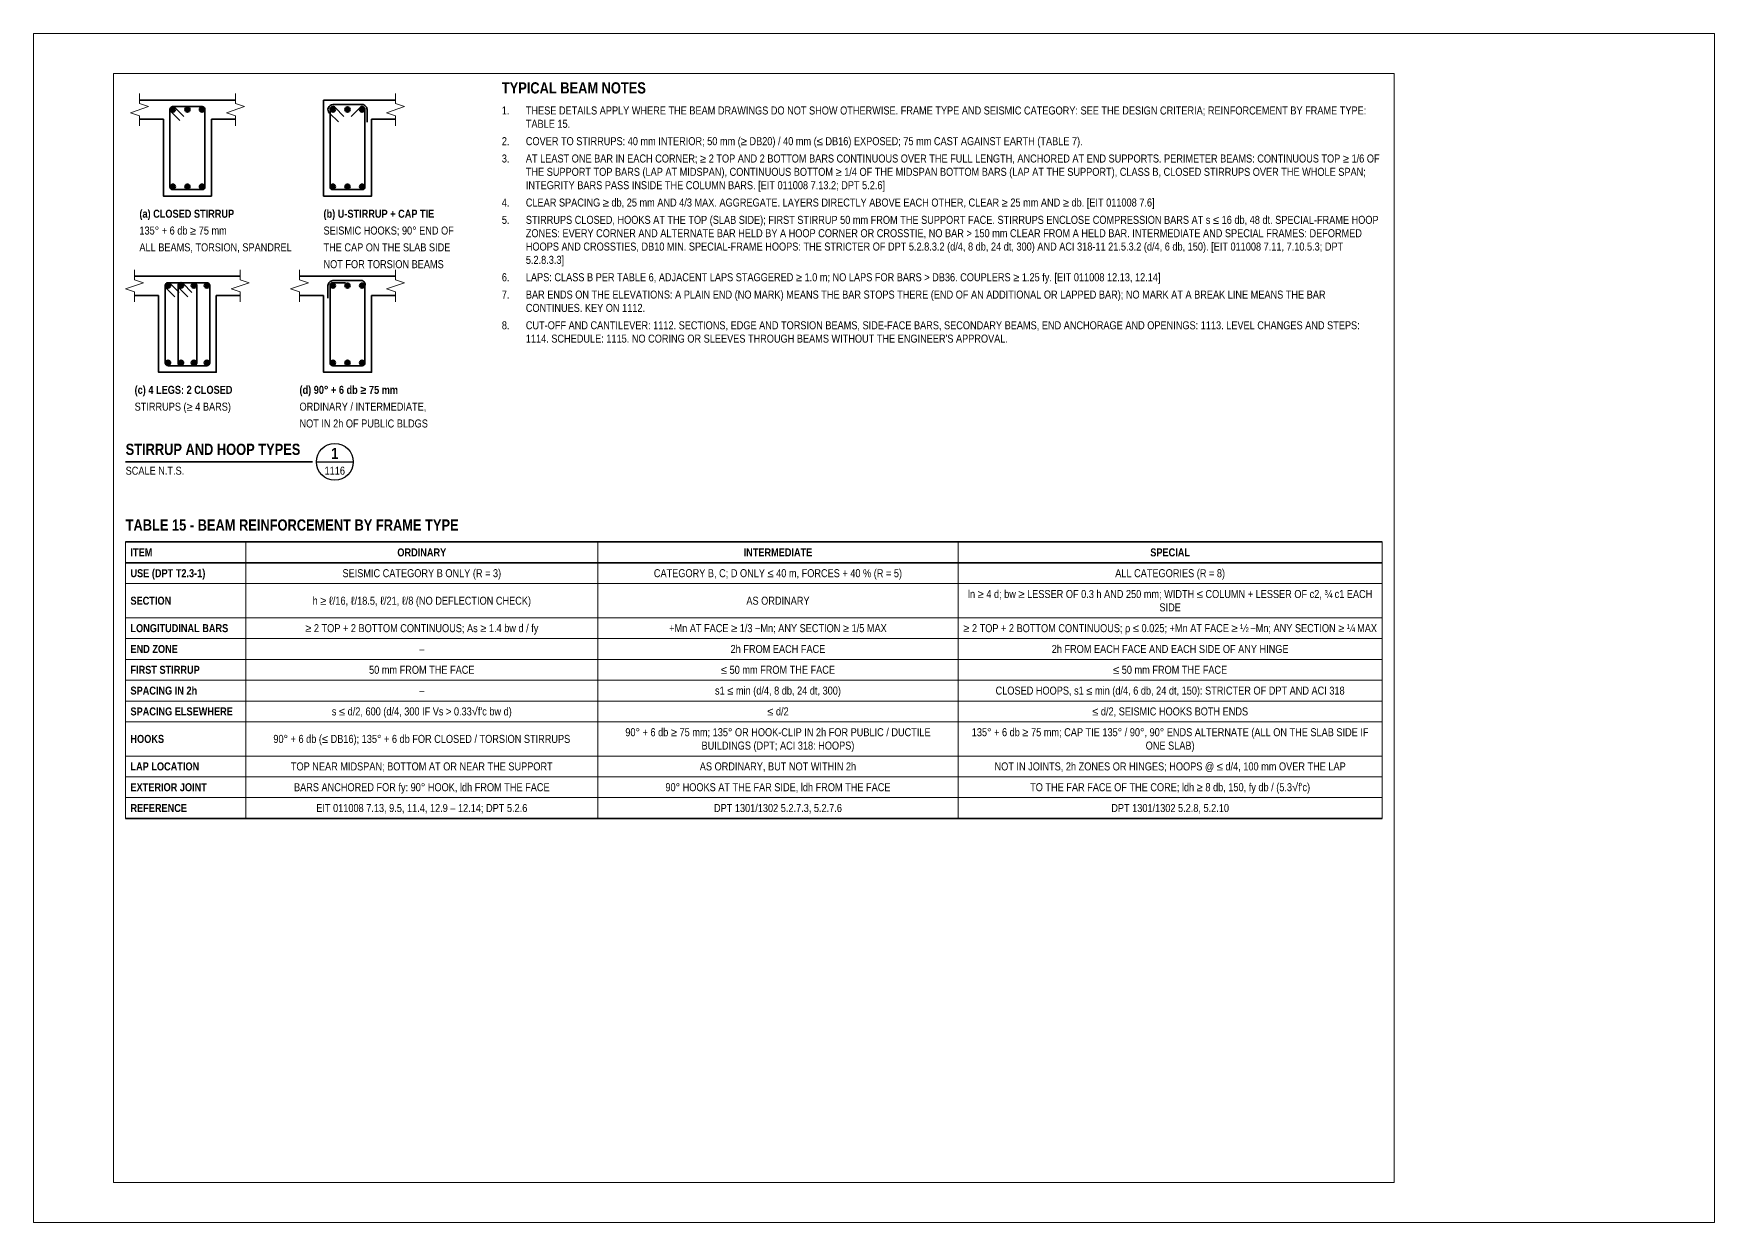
# Model space of a CAD drawing. Header units: millimetres. Extents: x 0 to 68000, y 0 to 7425.
# Drawn here: x 57500 to 68000, y 0 to 7425 of the extents above; entities that cross this region are included whole.
import ezdxf
from ezdxf.enums import TextEntityAlignment as Align

# ---------------------------------------------------------------- set-up
doc = ezdxf.new("R2010")
doc.units = ezdxf.units.MM
doc.header["$LTSCALE"] = 3.75
for name, color, linetype, lineweight in [('S-BREAK', 8, 'Continuous', 18), ('S-CONC', 4, 'Continuous', 35), ('S-DET', 7, 'Continuous', 18), ('S-REBR', 1, 'Continuous', 50), ('S-REBR-SEC', 30, 'Continuous', 35), ('S-SYMB', 6, 'Continuous', 25), ('S-TEXT', 7, 'Continuous', 18), ('S-TITLE', 4, 'Continuous', 35), ('S-TTLB', 4, 'Continuous', 35), ('S-TTLB-THIN', 8, 'Continuous', 18)]:
    doc.layers.add(name, color=color, linetype=linetype, lineweight=lineweight)
doc.layers.add('S-SHEET', color=9, linetype='Continuous', lineweight=13, plot=False)
doc.layers.add('S-TB-AREA', color=9, linetype='Continuous', lineweight=13, plot=False)
doc.styles.add('AN', font='ARIALN_0.TTF')
doc.styles.add('ANB', font='ARIALNB_0.TTF')

# ---------------------------------------------------------------- blocks, each defined once
blk = doc.blocks.new('DET-1116-1', base_point=(19764, -360))
at = {"layer": 'S-REBR'}
h = blk.add_hatch(color=256, dxfattribs=at)
h.dxf.hatch_style = 1
edge = h.paths.add_edge_path()
edge.add_arc((20059, 1641), 13.8, 0, 360)
h = blk.add_hatch(color=256, dxfattribs=at)
h.dxf.hatch_style = 1
edge = h.paths.add_edge_path()
edge.add_arc((20150, 1641), 13.8, 0, 360)
h = blk.add_hatch(color=256, dxfattribs=at)
h.dxf.hatch_style = 1
edge = h.paths.add_edge_path()
edge.add_arc((20241, 1641), 13.8, 0, 360)
h = blk.add_hatch(color=256, dxfattribs=at)
h.dxf.hatch_style = 1
edge = h.paths.add_edge_path()
edge.add_arc((21059, 1641), 13.8, 0, 360)
h = blk.add_hatch(color=256, dxfattribs=at)
h.dxf.hatch_style = 1
edge = h.paths.add_edge_path()
edge.add_arc((21150, 1641), 13.8, 0, 360)
h = blk.add_hatch(color=256, dxfattribs=at)
h.dxf.hatch_style = 1
edge = h.paths.add_edge_path()
edge.add_arc((21241, 1641), 13.8, 0, 360)
h = blk.add_hatch(color=256, dxfattribs=at)
h.dxf.hatch_style = 1
edge = h.paths.add_edge_path()
edge.add_arc((20059, 1159), 13.8, 0, 360)
h = blk.add_hatch(color=256, dxfattribs=at)
h.dxf.hatch_style = 1
edge = h.paths.add_edge_path()
edge.add_arc((20150, 1159), 13.8, 0, 360)
h = blk.add_hatch(color=256, dxfattribs=at)
h.dxf.hatch_style = 1
edge = h.paths.add_edge_path()
edge.add_arc((20241, 1159), 13.8, 0, 360)
h = blk.add_hatch(color=256, dxfattribs=at)
h.dxf.hatch_style = 1
edge = h.paths.add_edge_path()
edge.add_arc((21059, 1159), 13.8, 0, 360)
h = blk.add_hatch(color=256, dxfattribs=at)
h.dxf.hatch_style = 1
edge = h.paths.add_edge_path()
edge.add_arc((21150, 1159), 13.8, 0, 360)
h = blk.add_hatch(color=256, dxfattribs=at)
h.dxf.hatch_style = 1
edge = h.paths.add_edge_path()
edge.add_arc((21241, 1159), 13.8, 0, 360)
h = blk.add_hatch(color=256, dxfattribs=at)
h.dxf.hatch_style = 1
edge = h.paths.add_edge_path()
edge.add_arc((20029, 541), 13.8, 0, 360)
h = blk.add_hatch(color=256, dxfattribs=at)
h.dxf.hatch_style = 1
edge = h.paths.add_edge_path()
edge.add_arc((20110, 541), 13.8, 0, 360)
h = blk.add_hatch(color=256, dxfattribs=at)
h.dxf.hatch_style = 1
edge = h.paths.add_edge_path()
edge.add_arc((20190, 541), 13.8, 0, 360)
h = blk.add_hatch(color=256, dxfattribs=at)
h.dxf.hatch_style = 1
edge = h.paths.add_edge_path()
edge.add_arc((20271, 541), 13.8, 0, 360)
h = blk.add_hatch(color=256, dxfattribs=at)
h.dxf.hatch_style = 1
edge = h.paths.add_edge_path()
edge.add_arc((21059, 541), 13.8, 0, 360)
h = blk.add_hatch(color=256, dxfattribs=at)
h.dxf.hatch_style = 1
edge = h.paths.add_edge_path()
edge.add_arc((21150, 541), 13.8, 0, 360)
h = blk.add_hatch(color=256, dxfattribs=at)
h.dxf.hatch_style = 1
edge = h.paths.add_edge_path()
edge.add_arc((21241, 541), 13.8, 0, 360)
h = blk.add_hatch(color=256, dxfattribs=at)
h.dxf.hatch_style = 1
edge = h.paths.add_edge_path()
edge.add_arc((20029, 59), 13.8, 0, 360)
h = blk.add_hatch(color=256, dxfattribs=at)
h.dxf.hatch_style = 1
edge = h.paths.add_edge_path()
edge.add_arc((20110, 59), 13.8, 0, 360)
h = blk.add_hatch(color=256, dxfattribs=at)
h.dxf.hatch_style = 1
edge = h.paths.add_edge_path()
edge.add_arc((20190, 59), 13.8, 0, 360)
h = blk.add_hatch(color=256, dxfattribs=at)
h.dxf.hatch_style = 1
edge = h.paths.add_edge_path()
edge.add_arc((20271, 59), 13.8, 0, 360)
h = blk.add_hatch(color=256, dxfattribs=at)
h.dxf.hatch_style = 1
edge = h.paths.add_edge_path()
edge.add_arc((21059, 59), 13.8, 0, 360)
h = blk.add_hatch(color=256, dxfattribs=at)
h.dxf.hatch_style = 1
edge = h.paths.add_edge_path()
edge.add_arc((21150, 59), 13.8, 0, 360)
h = blk.add_hatch(color=256, dxfattribs=at)
h.dxf.hatch_style = 1
edge = h.paths.add_edge_path()
edge.add_arc((21241, 59), 13.8, 0, 360)
at = {"layer": 'S-BREAK', "flags": 128}
for points in [[(19850, 1540), (19850, 1602), (19794, 1621), (19906, 1659), (19850, 1678), (19850, 1740)], [(20450, 1540), (20450, 1602), (20394, 1621), (20506, 1659), (20450, 1678), (20450, 1740)], [(21450, 1540), (21450, 1602), (21394, 1621), (21506, 1659), (21450, 1678), (21450, 1740)], [(19820, 440), (19820, 502), (19764, 521), (19876, 559), (19820, 578), (19820, 640)], [(20480, 440), (20480, 502), (20424, 521), (20536, 559), (20480, 578), (20480, 640)], [(20850, 440), (20850, 502), (20794, 521), (20906, 559), (20850, 578), (20850, 640)], [(21450, 440), (21450, 502), (21394, 521), (21506, 559), (21450, 578), (21450, 640)]]:
    blk.add_lwpolyline(points, dxfattribs=at)
at = {"layer": 'S-CONC'}
for p, q in [((19850, 1700), (20450, 1700)), ((21000, 1700), (21450, 1700)), ((19850, 1580), (20000, 1580)), ((20300, 1580), (20450, 1580)), ((21300, 1580), (21450, 1580)), ((19820, 600), (20480, 600)), ((20850, 600), (21450, 600)), ((19820, 480), (19970, 480)), ((20330, 480), (20480, 480)), ((20850, 480), (21000, 480)), ((21300, 480), (21450, 480))]:
    blk.add_line(p, q, dxfattribs=at)
at = {"layer": 'S-CONC', "flags": 128}
for points in [[(21000, 1700), (21000, 1100), (21300, 1100), (21300, 1580)], [(20000, 1580), (20000, 1100), (20300, 1100), (20300, 1580)], [(19970, 480), (19970, 0), (20330, 0), (20330, 480)], [(21000, 480), (21000, 0), (21300, 0), (21300, 480)]]:
    blk.add_lwpolyline(points, dxfattribs=at)
at = {"layer": 'S-REBR'}
for centre in [(20059, 1641), (20150, 1641), (20241, 1641), (21059, 1641), (21150, 1641), (21241, 1641), (20059, 1159), (20150, 1159), (20241, 1159), (21059, 1159), (21150, 1159), (21241, 1159), (20029, 541), (20110, 541), (20190, 541), (20271, 541), (21059, 541), (21150, 541), (21241, 541), (20029, 59), (20110, 59), (20190, 59), (20271, 59), (21059, 59), (21150, 59), (21241, 59)]:
    blk.add_circle(centre, 13.8, dxfattribs=at)
at = {"layer": 'S-REBR-SEC', "flags": 128}
for points in [[(20128, 1598), (20072, 1654, 0.668179), (20041, 1641), (20041, 1159, 0.414214), (20059, 1141), (20241, 1141, 0.414214), (20259, 1159), (20259, 1641, 0.414214), (20241, 1659), (20059, 1659, 0.668179), (20046, 1628), (20102, 1572)], [(20098, 498), (20042, 554, 0.668179), (20011, 541), (20011, 59, 0.414214), (20029, 41), (20271, 41, 0.414214), (20289, 59), (20289, 541, 0.414214), (20271, 559), (20029, 559, 0.668179), (20016, 528), (20072, 472)], [(20178, 498), (20123, 554, 0.668179), (20091, 541), (20091, 59, 0.414214), (20110, 41), (20190, 41, 0.414214), (20209, 59), (20209, 541, 0.414214), (20190, 559), (20110, 559, 0.668179), (20097, 528), (20153, 472)]]:
    blk.add_lwpolyline(points, format="xyb", dxfattribs=at)
at = {"layer": 'S-REBR-SEC'}
for points in [[(21093, 1563), (21037, 1619, -0.668179), (21059, 1672), (21241, 1672, -0.414214), (21272, 1641), (21272, 1562)], [(21128, 1598), (21072, 1654, 0.668179), (21041, 1641), (21041, 1159, 0.414214), (21059, 1141), (21241, 1141, 0.414214), (21259, 1159), (21259, 1641, 0.668179), (21228, 1654), (21172, 1598)], [(21138, 559), (21059, 559, 0.414214), (21041, 541), (21041, 59, 0.414214), (21059, 41), (21241, 41, 0.414214), (21259, 59), (21259, 541, 0.414214), (21241, 572), (21059, 572, 0.414214), (21028, 541), (21028, 462)]]:
    blk.add_lwpolyline(points, format="xyb", dxfattribs=at)
at = {"layer": 'S-TEXT'}
for s, style, p in [('(a) CLOSED STIRRUP', 'ANB', (19850, 950)), ('(b) U-STIRRUP + CAP TIE', 'ANB', (21000, 950)), ('135° + 6 db ≥ 75 mm', 'AN', (19850, 845)), ('SEISMIC HOOKS; 90° END OF', 'AN', (21000, 845)), ('ALL BEAMS, TORSION, SPANDREL', 'AN', (19850, 740)), ('THE CAP ON THE SLAB SIDE', 'AN', (21000, 740)), ('NOT FOR TORSION BEAMS', 'AN', (21000, 635)), ('(c) 4 LEGS: 2 CLOSED', 'ANB', (19820, -150)), ('(d) 90° + 6 db ≥ 75 mm', 'ANB', (20850, -150)), ('STIRRUPS (≥ 4 BARS)', 'AN', (19820, -255)), ('ORDINARY / INTERMEDIATE,', 'AN', (20850, -255)), ('NOT IN 2h OF PUBLIC BLDGS', 'AN', (20850, -360))]:
    blk.add_text(s, height=50, dxfattribs=dict(at, style=style)).set_placement(p, align=Align.BOTTOM_LEFT)
blk = doc.blocks.new('VT-1116-1', base_point=(23, 185.4))
at = {"layer": 'S-SYMB'}
blk.add_line((70.66, 190), (79.86, 190), dxfattribs=at)
blk.add_circle((75.26, 190), 4.6, dxfattribs=at)
at = {"layer": 'S-TITLE'}
blk.add_line((23, 190), (69.66, 190), dxfattribs=at)
at = {"layer": 'S-TEXT'}
for s, height, style, p in [('1', 2.8, 'ANB', (75.26, 192.1)), ('1116', 2, 'AN', (75.26, 187.8))]:
    blk.add_text(s, height=height, dxfattribs=dict(at, style=style)).set_placement(p, align=Align.MIDDLE_CENTER)
at = {"layer": 'S-TEXT', "style": 'AN'}
blk.add_text('SCALE N.T.S.', height=2, dxfattribs=at).set_placement((23, 188.8), align=Align.TOP_LEFT)
at = {"layer": 'S-TITLE', "style": 'ANB'}
blk.add_text('STIRRUP AND HOOP TYPES', height=2.8, dxfattribs=at).set_placement((23, 190.9), align=Align.BOTTOM_LEFT)
blk = doc.blocks.new('NOTES-1116-1', base_point=(117.01, 219.2))
at = {"layer": 'S-TEXT', "style": 'AN'}
for s, p in [('1.', (117.01, 276.2)), ('THESE DETAILS APPLY WHERE THE BEAM DRAWINGS DO NOT SHOW OTHERWISE. FRAME TYPE AND SEISMIC CATEGORY: SEE THE DESIGN CRITERIA; REINFORCEMENT BY FRAME TYPE:', (123.01, 276.2)), ('TABLE 15.', (123.01, 272.87)), ('2.', (117.01, 268.53)), ('COVER TO STIRRUPS: 40 mm INTERIOR; 50 mm (≥ DB20) / 40 mm (≤ DB16) EXPOSED; 75 mm CAST AGAINST EARTH (TABLE 7).', (123.01, 268.53)), ('3.', (117.01, 264.2)), ('AT LEAST ONE BAR IN EACH CORNER; ≥ 2 TOP AND 2 BOTTOM BARS CONTINUOUS OVER THE FULL LENGTH, ANCHORED AT END SUPPORTS. PERIMETER BEAMS: CONTINUOUS TOP ≥ 1/6 OF', (123.01, 264.2)), ('THE SUPPORT TOP BARS (LAP AT MIDSPAN), CONTINUOUS BOTTOM ≥ 1/4 OF THE MIDSPAN BOTTOM BARS (LAP AT THE SUPPORT), CLASS B, CLOSED STIRRUPS OVER THE WHOLE SPAN;', (123.01, 260.87)), ('INTEGRITY BARS PASS INSIDE THE COLUMN BARS. [EIT 011008 7.13.2; DPT 5.2.6]', (123.01, 257.53)), ('4.', (117.01, 253.2)), ('CLEAR SPACING ≥ db, 25 mm AND 4/3 MAX. AGGREGATE. LAYERS DIRECTLY ABOVE EACH OTHER, CLEAR ≥ 25 mm AND ≥ db. [EIT 011008 7.6]', (123.01, 253.2)), ('5.', (117.01, 248.87)), ('ZONES: EVERY CORNER AND ALTERNATE BAR HELD BY A HOOP CORNER OR CROSSTIE, NO BAR > 150 mm CLEAR FROM A HELD BAR. INTERMEDIATE AND SPECIAL FRAMES: DEFORMED', (123.01, 245.53)), ('STIRRUPS CLOSED, HOOKS AT THE TOP (SLAB SIDE); FIRST STIRRUP 50 mm FROM THE SUPPORT FACE. STIRRUPS ENCLOSE COMPRESSION BARS AT s ≤ 16 db, 48 dt. SPECIAL-FRAME HOOP', (123.01, 248.87)), ('HOOPS AND CROSSTIES, DB10 MIN. SPECIAL-FRAME HOOPS: THE STRICTER OF DPT 5.2.8.3.2 (d/4, 8 db, 24 dt, 300) AND ACI 318-11 21.5.3.2 (d/4, 6 db, 150). [EIT 011008 7.11, 7.10.5.3; DPT', (123.01, 242.2)), ('5.2.8.3.3]', (123.01, 238.87)), ('6.', (117.01, 234.53)), ('LAPS: CLASS B PER TABLE 6, ADJACENT LAPS STAGGERED ≥ 1.0 m; NO LAPS FOR BARS > DB36. COUPLERS ≥ 1.25 fy. [EIT 011008 12.13, 12.14]', (123.01, 234.53)), ('7.', (117.01, 230.2)), ('BAR ENDS ON THE ELEVATIONS: A PLAIN END (NO MARK) MEANS THE BAR STOPS THERE (END OF AN ADDITIONAL OR LAPPED BAR); NO MARK AT A BREAK LINE MEANS THE BAR', (123.01, 230.2)), ('CONTINUES. KEY ON 1112.', (123.01, 226.87)), ('8.', (117.01, 222.53)), ('CUT-OFF AND CANTILEVER: 1112. SECTIONS, EDGE AND TORSION BEAMS, SIDE-FACE BARS, SECONDARY BEAMS, END ANCHORAGE AND OPENINGS: 1113. LEVEL CHANGES AND STEPS:', (123.01, 222.53)), ("1114. SCHEDULE: 1115. NO CORING OR SLEEVES THROUGH BEAMS WITHOUT THE ENGINEER'S APPROVAL.", (123.01, 219.2))]:
    blk.add_text(s, height=2, dxfattribs=at).set_placement(p, align=Align.BOTTOM_LEFT)
at = {"layer": 'S-TITLE', "style": 'ANB'}
blk.add_text('TYPICAL BEAM NOTES', height=2.8, dxfattribs=at).set_placement((117.01, 281.2), align=Align.BOTTOM_LEFT)
blk = doc.blocks.new('TBL-1116-1', base_point=(23, 100.93))
at = {"layer": 'S-TTLB'}
for p, q in [((23, 170), (337, 170)), ((23, 164.8), (337, 164.8)), ((23, 100.93), (337, 100.93))]:
    blk.add_line(p, q, dxfattribs=at)
at = {"layer": 'S-TTLB-THIN'}
for p, q in [((23, 170), (23, 100.93)), ((53, 170), (53, 100.93)), ((141, 170), (141, 100.93)), ((231, 170), (231, 100.93)), ((337, 170), (337, 100.93)), ((23, 159.6), (337, 159.6)), ((23, 151.07), (337, 151.07)), ((23, 145.87), (337, 145.87)), ((23, 140.67), (337, 140.67)), ((23, 135.47), (337, 135.47)), ((23, 130.27), (337, 130.27)), ((23, 125.07), (337, 125.07)), ((23, 116.53), (337, 116.53)), ((23, 111.33), (337, 111.33)), ((23, 106.13), (337, 106.13))]:
    blk.add_line(p, q, dxfattribs=at)
at = {"layer": 'S-TEXT', "style": 'ANB'}
for s, p in [('ITEM', (24.2, 167.4)), ('USE (DPT T2.3-1)', (24.2, 162.2)), ('SECTION', (24.2, 155.33)), ('LONGITUDINAL BARS', (24.2, 148.47)), ('END ZONE', (24.2, 143.27)), ('FIRST STIRRUP', (24.2, 138.07)), ('SPACING IN 2h', (24.2, 132.87)), ('SPACING ELSEWHERE', (24.2, 127.67)), ('HOOKS', (24.2, 120.8)), ('LAP LOCATION', (24.2, 113.93)), ('EXTERIOR JOINT', (24.2, 108.73)), ('REFERENCE', (24.2, 103.53))]:
    blk.add_text(s, height=2, dxfattribs=at).set_placement(p, align=Align.MIDDLE_LEFT)
at = {"layer": 'S-TEXT'}
for s, style, p in [('ORDINARY', 'ANB', (97, 167.4)), ('INTERMEDIATE', 'ANB', (186, 167.4)), ('SPECIAL', 'ANB', (284, 167.4)), ('SEISMIC CATEGORY B ONLY (R = 3)', 'AN', (97, 162.2)), ('CATEGORY B, C; D ONLY ≤ 40 m, FORCES + 40 % (R = 5)', 'AN', (186, 162.2)), ('ALL CATEGORIES (R = 8)', 'AN', (284, 162.2)), ('h ≥ ℓ/16, ℓ/18.5, ℓ/21, ℓ/8 (NO DEFLECTION CHECK)', 'AN', (97, 155.33)), ('AS ORDINARY', 'AN', (186, 155.33)), ('ln ≥ 4 d; bw ≥ LESSER OF 0.3 h AND 250 mm; WIDTH ≤ COLUMN + LESSER OF c2, ¾ c1 EACH', 'AN', (284, 157)), ('SIDE', 'AN', (284, 153.67)), ('≥ 2 TOP + 2 BOTTOM CONTINUOUS; As ≥ 1.4 bw d / fy', 'AN', (97, 148.47)), ('+Mn AT FACE ≥ 1/3 −Mn; ANY SECTION ≥ 1/5 MAX', 'AN', (186, 148.47)), ('≥ 2 TOP + 2 BOTTOM CONTINUOUS; ρ ≤ 0.025; +Mn AT FACE ≥ ½ −Mn; ANY SECTION ≥ ¼ MAX', 'AN', (284, 148.47)), ('–', 'AN', (97, 143.27)), ('2h FROM EACH FACE', 'AN', (186, 143.27)), ('2h FROM EACH FACE AND EACH SIDE OF ANY HINGE', 'AN', (284, 143.27)), ('50 mm FROM THE FACE', 'AN', (97, 138.07)), ('≤ 50 mm FROM THE FACE', 'AN', (186, 138.07)), ('≤ 50 mm FROM THE FACE', 'AN', (284, 138.07)), ('–', 'AN', (97, 132.87)), ('s1 ≤ min (d/4, 8 db, 24 dt, 300)', 'AN', (186, 132.87)), ('CLOSED HOOPS, s1 ≤ min (d/4, 6 db, 24 dt, 150): STRICTER OF DPT AND ACI 318', 'AN', (284, 132.87)), ("s ≤ d/2, 600 (d/4, 300 IF Vs > 0.33√f'c bw d)", 'AN', (97, 127.67)), ('≤ d/2', 'AN', (186, 127.67)), ('≤ d/2, SEISMIC HOOKS BOTH ENDS', 'AN', (284, 127.67)), ('90° + 6 db (≤ DB16); 135° + 6 db FOR CLOSED / TORSION STIRRUPS', 'AN', (97, 120.8)), ('90° + 6 db ≥ 75 mm; 135° OR HOOK-CLIP IN 2h FOR PUBLIC / DUCTILE', 'AN', (186, 122.47)), ('135° + 6 db ≥ 75 mm; CAP TIE 135° / 90°, 90° ENDS ALTERNATE (ALL ON THE SLAB SIDE IF', 'AN', (284, 122.47)), ('BUILDINGS (DPT; ACI 318: HOOPS)', 'AN', (186, 119.13)), ('ONE SLAB)', 'AN', (284, 119.13)), ('TOP NEAR MIDSPAN; BOTTOM AT OR NEAR THE SUPPORT', 'AN', (97, 113.93)), ('AS ORDINARY, BUT NOT WITHIN 2h', 'AN', (186, 113.93)), ('NOT IN JOINTS, 2h ZONES OR HINGES; HOOPS @ ≤ d/4, 100 mm OVER THE LAP', 'AN', (284, 113.93)), ('BARS ANCHORED FOR fy: 90° HOOK, ldh FROM THE FACE', 'AN', (97, 108.73)), ('90° HOOKS AT THE FAR SIDE, ldh FROM THE FACE', 'AN', (186, 108.73)), ("TO THE FAR FACE OF THE CORE; ldh ≥ 8 db, 150, fy db / (5.3√f'c)", 'AN', (284, 108.73)), ('EIT 011008 7.13, 9.5, 11.4, 12.9 – 12.14; DPT 5.2.6', 'AN', (97, 103.53)), ('DPT 1301/1302 5.2.7.3, 5.2.7.6', 'AN', (186, 103.53)), ('DPT 1301/1302 5.2.8, 5.2.10', 'AN', (284, 103.53))]:
    blk.add_text(s, height=2, dxfattribs=dict(at, style=style)).set_placement(p, align=Align.MIDDLE_CENTER)
at = {"layer": 'S-TITLE', "style": 'ANB'}
blk.add_text('TABLE 15 - BEAM REINFORCEMENT BY FRAME TYPE', height=2.8, dxfattribs=at).set_placement((23, 172), align=Align.BOTTOM_LEFT)

msp = doc.modelspace()

# ---------------------------------------------------------------- linework, layer by layer
at = {"layer": 'S-SHEET', "flags": 128}
msp.add_lwpolyline([(57500, 0), (68000, 0), (68000, 7425), (57500, 7425)], close=True, dxfattribs=at)
at = {"layer": 'S-TB-AREA', "flags": 128}
msp.add_lwpolyline([(58000, 250), (66000, 250), (66000, 7175), (58000, 7175)], close=True, dxfattribs=at)

# ---------------------------------------------------------------- block references
at = {"layer": 'S-DET', "zscale": 25}
msp.add_blockref('DET-1116-1', (58075, 4950), dxfattribs=at)
at = {"layer": 'S-TEXT', "xscale": 25, "yscale": 25, "zscale": 25}
for name, p in [('NOTES-1116-1', (60425, 5480)), ('VT-1116-1', (58075, 4635)), ('TBL-1116-1', (58075, 2523))]:
    msp.add_blockref(name, p, dxfattribs=at)

doc.saveas('drawing.dxf')
